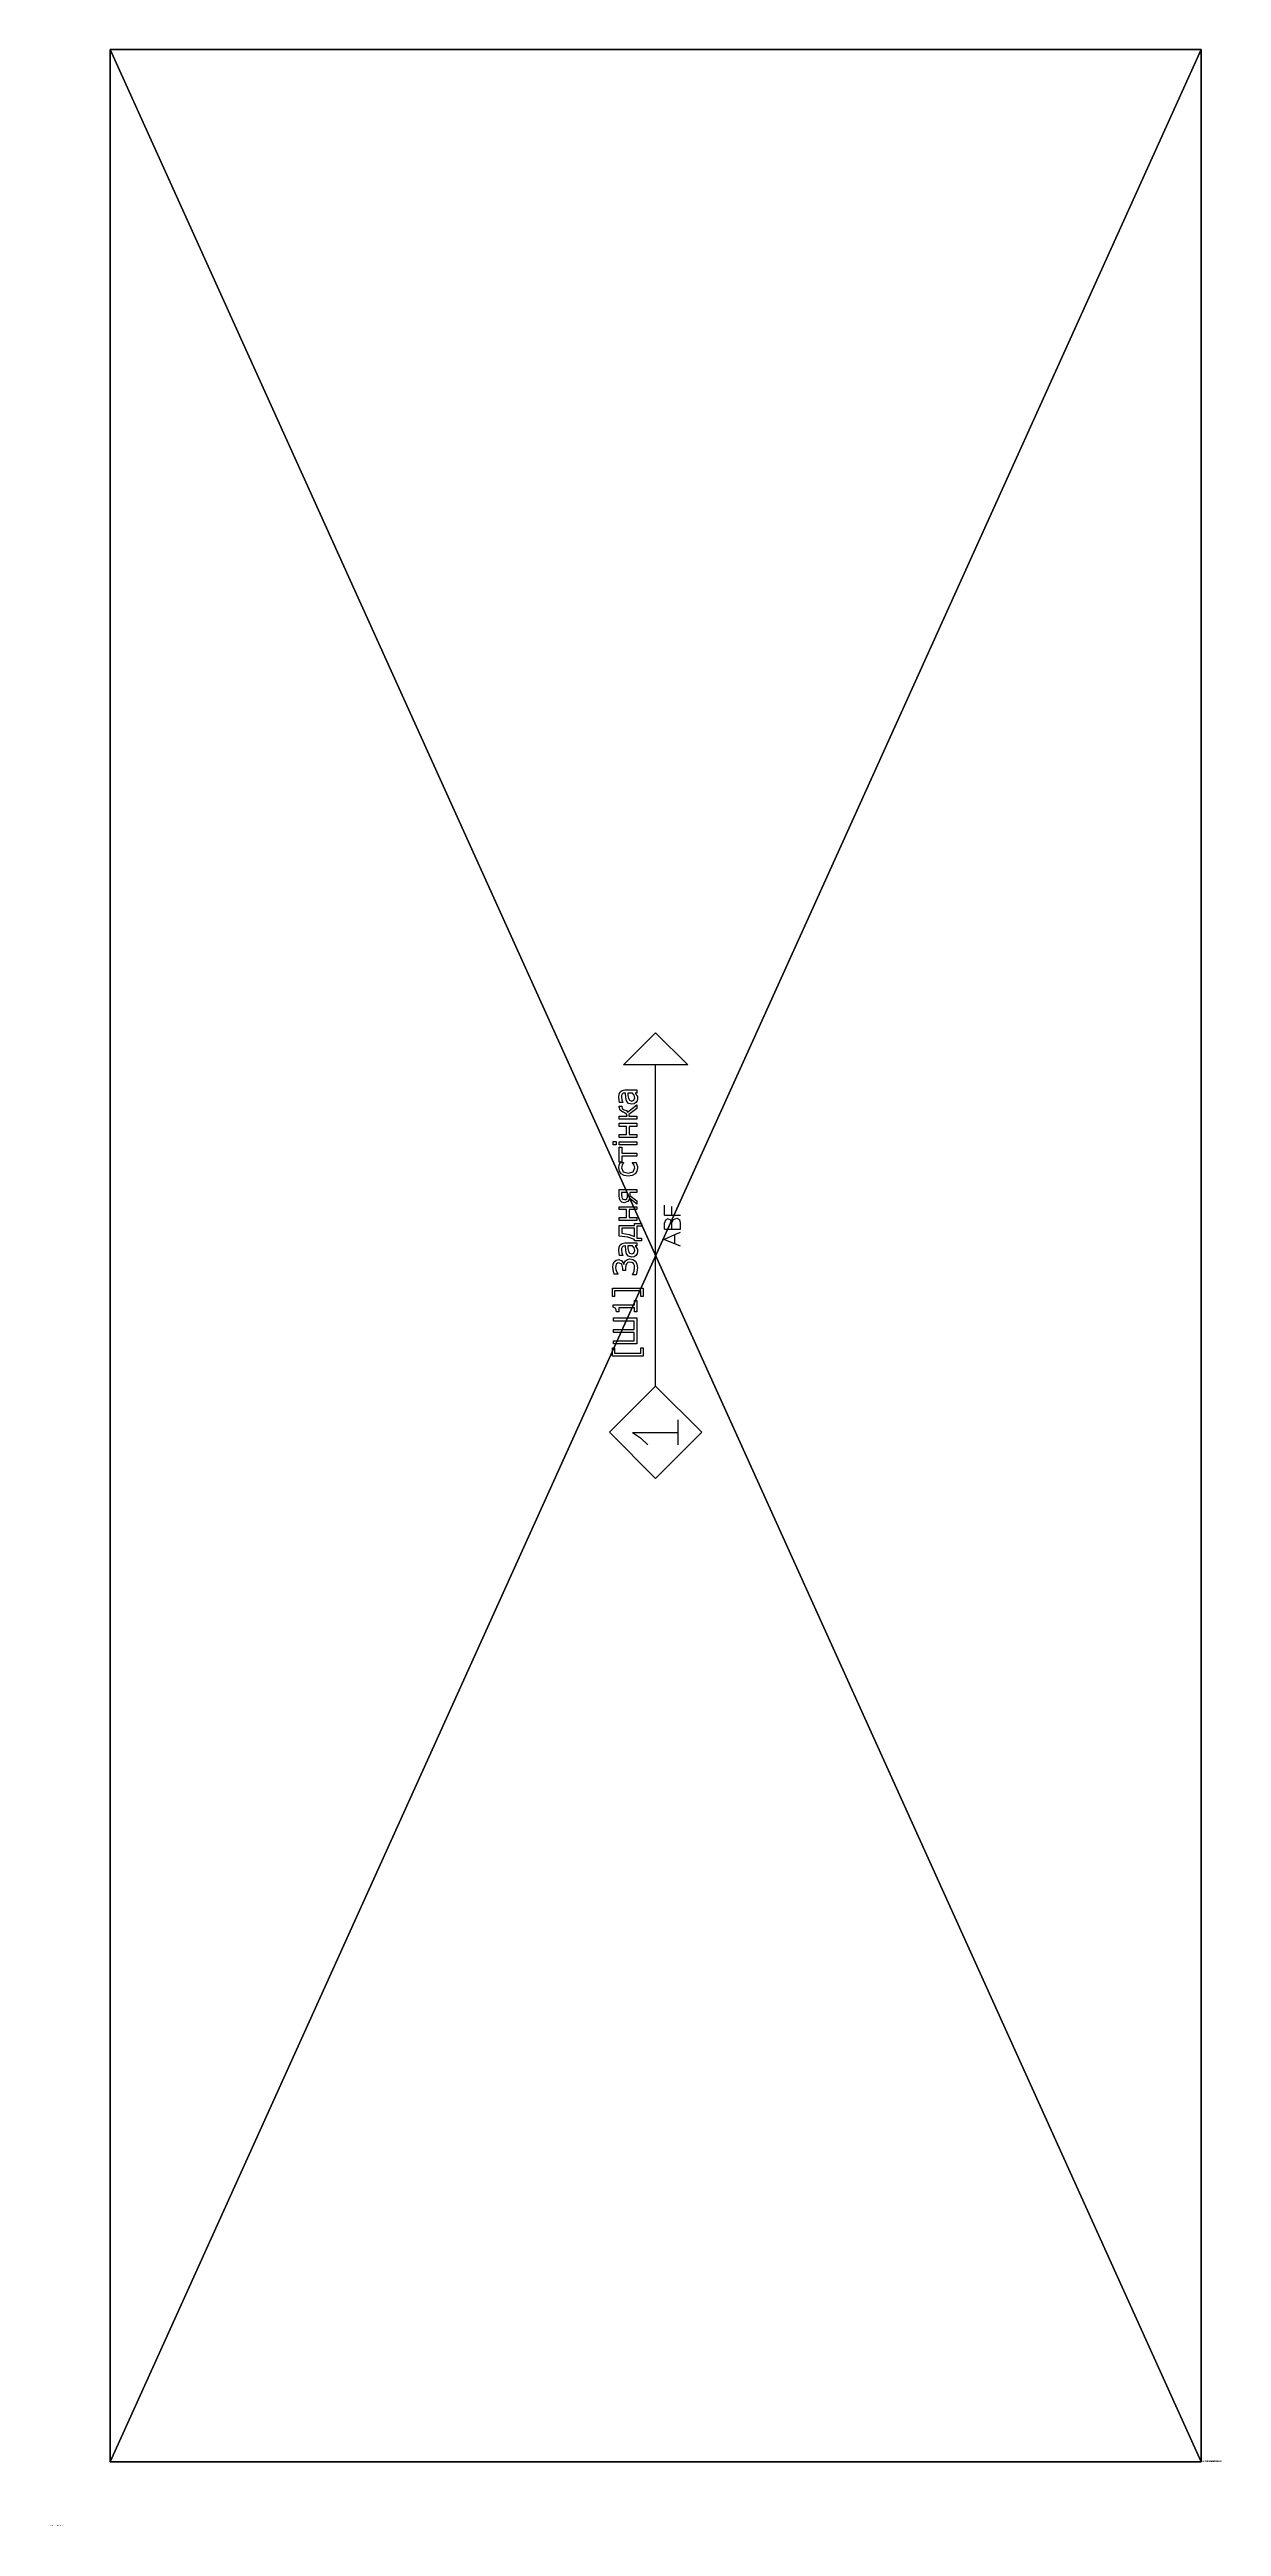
# Model space of a CAD drawing. Header units: millimetres. Extents: x -47087 to 18, y -2225 to 2097.
# Drawn here: x -1001 to 18, y -56 to 2096 of the extents above; entities that cross this region are included whole.
import ezdxf

# ---------------------------------------------------------------- set-up
doc = ezdxf.new("R2010")
doc.units = ezdxf.units.MM
doc.header["$LTSCALE"] = 25.4
doc.layers.get('0').update_dxf_attribs({"true_color": 0xffffff})
doc.layers.add('ABF_cuttingLines', color=22, linetype='Continuous', true_color=0xcc4400)
doc.layers.add('ABF_Label', color=190, linetype='Continuous', true_color=0x9900ff)

# ---------------------------------------------------------------- blocks, each defined once
blk = doc.blocks.new('Group267#1')
at = {"layer": 'ABF_Label', "color": 0}
for p, q in [((-55.5, 6.9), (-55.5, 23.9)), ((-55.5, 23.9), (-50.9, 23.9)), ((-50.9, 22.7), (-53.9, 22.7)), ((-53.9, 22.7), (-53.9, 8.1)), ((-50.9, 23.9), (-50.9, 22.7)), ((-48.7, 10.3), (-48.7, 23.3)), ((-48.7, 23.3), (-47, 23.3)), ((-47, 23.3), (-47, 11.8)), ((-42.4, 11.8), (-42.4, 23.3)), ((-42.4, 23.3), (-40.7, 23.3)), ((-40.7, 23.3), (-40.7, 11.8)), ((-36.2, 11.8), (-36.2, 23.3)), ((-36.2, 23.3), (-34.4, 23.3)), ((-34.4, 23.3), (-34.4, 10.3)), ((-31.1, 21.6), (-29.2, 21.9)), ((-31.1, 20.4), (-31.1, 21.6)), ((-28.8, 20.4), (-31.1, 20.4)), ((-29.2, 21.9), (-28.4, 23.4)), ((-28.8, 11.6), (-28.8, 20.4)), ((-28.4, 23.4), (-27.1, 23.4)), ((-27.1, 23.4), (-27.1, 11.6)), ((-22.5, 22.7), (-22.5, 23.9)), ((-22.5, 23.9), (-17.9, 23.9)), ((-19.4, 22.7), (-22.5, 22.7)), ((-19.4, 8.1), (-19.4, 22.7)), ((-17.9, 23.9), (-17.9, 6.9)), ((-10.2, 22.8), (-8.5, 23.3)), ((-10.2, 20.9), (-10.2, 22.8)), ((-10, 20.9), (-10.2, 20.9)), ((-9.5, 21.2), (-10, 20.9)), ((-8.7, 21.6), (-9.5, 21.2)), ((-7.7, 21.9), (-8.7, 21.6)), ((-8.5, 23.3), (-6.5, 23.6)), ((-8.2, 16.6), (-8.2, 18.1)), ((-8.2, 18.1), (-7, 18.1)), ((-6.8, 16.6), (-8.2, 16.6)), ((-6.6, 22.1), (-7.7, 21.9)), ((-7, 18.1), (-4.8, 18.6)), ((-5.5, 16.5), (-6.8, 16.6)), ((-5.6, 22), (-6.6, 22.1)), ((-6.5, 23.6), (-4.8, 23.4)), ((-4.7, 21.7), (-5.6, 22)), ((-4.5, 16.1), (-5.5, 16.5)), ((-4.8, 23.4), (-3.4, 22.8)), ((-4.8, 18.6), (-3.9, 20.3)), ((-4.1, 21.1), (-4.7, 21.7)), ((-2.8, 18.6), (-4.7, 17.6)), ((-4.7, 17.6), (-4.7, 17.4)), ((-4.7, 17.4), (-3.7, 17.1)), ((-3.8, 15.4), (-4.5, 16.1)), ((-3.9, 20.3), (-4.1, 21.1)), ((-3.6, 14.3), (-3.8, 15.4)), ((-3.8, 13.1), (-3.6, 14.3)), ((-3.7, 17.1), (-2.8, 16.6)), ((-3.4, 22.8), (-2.5, 21.8)), ((-2.1, 20.4), (-2.8, 18.6)), ((-2.8, 16.6), (-2.1, 15.6)), ((-2.5, 21.8), (-2.1, 20.4)), ((-2.1, 15.6), (-1.8, 14.2)), ((-1.8, 14.2), (-2.1, 12.6)), ((-0.8, 13.1), (-0.4, 14.9)), ((-0.4, 14.9), (1, 16)), ((0, 19.9), (1.3, 20.2)), ((0, 18.2), (0, 19.9)), ((0.1, 18.2), (0, 18.2)), ((1.6, 18.7), (0.1, 18.2)), ((1.3, 14.4), (0.9, 13.2)), ((1, 16), (2.9, 16.5)), ((1.3, 20.2), (3, 20.3)), ((2.4, 15), (1.3, 14.4)), ((3, 18.9), (1.6, 18.7)), ((3.9, 15.3), (2.4, 15)), ((2.9, 16.5), (5.4, 16.7)), ((3, 20.3), (4.7, 20.2)), ((3.9, 18.8), (3, 18.9)), ((4.7, 18.5), (3.9, 18.8)), ((5.4, 15.4), (3.9, 15.3)), ((4.7, 20.2), (5.9, 19.6)), ((5.2, 18), (4.7, 18.5)), ((5.4, 17), (5.2, 18)), ((5.4, 16.7), (5.4, 17)), ((5.4, 12.7), (5.4, 15.4)), ((5.9, 19.6), (6.7, 18.5)), ((6.7, 18.5), (7, 17)), ((7, 17), (7, 10.3)), ((8.8, 11.7), (10.2, 15.3)), ((10.2, 15.3), (10.7, 20.1)), ((11.7, 14.7), (10.5, 11.7)), ((10.7, 20.1), (16.7, 20.1)), ((12.3, 18.7), (11.7, 14.7)), ((15.1, 18.7), (12.3, 18.7)), ((15.1, 11.7), (15.1, 18.7)), ((16.7, 20.1), (16.7, 11.7)), ((19.3, 10.3), (19.3, 20.1)), ((19.3, 20.1), (21, 20.1)), ((21, 20.1), (21, 16.1)), ((21, 16.1), (25.4, 16.1)), ((25.4, 14.7), (21, 14.7)), ((21, 14.7), (21, 10.3)), ((25.4, 16.1), (25.4, 20.1)), ((25.4, 20.1), (27, 20.1)), ((25.4, 10.3), (25.4, 14.7)), ((27, 20.1), (27, 10.3)), ((28.4, 10.3), (31.6, 14.3)), ((29.2, 17.3), (29.5, 18.6)), ((29.8, 15.4), (29.2, 17.3)), ((29.5, 18.6), (30.4, 19.5)), ((31.6, 14.3), (29.8, 15.4)), ((33.2, 14.2), (30.3, 10.3)), ((30.4, 19.5), (31.5, 19.9)), ((31.1, 17.9), (30.9, 17.2)), ((30.9, 17.2), (31, 16.5)), ((31, 16.5), (31.4, 15.9)), ((31.5, 18.5), (31.1, 17.9)), ((31.4, 15.9), (32.2, 15.6)), ((31.5, 19.9), (33, 20.1)), ((32.2, 18.7), (31.5, 18.5)), ((33.1, 18.8), (32.2, 18.7)), ((32.2, 15.6), (33.1, 15.5)), ((33, 20.1), (36.5, 20.1)), ((34.9, 18.8), (33.1, 18.8)), ((33.1, 15.5), (34.9, 15.5)), ((34.9, 14.2), (33.2, 14.2)), ((34.9, 15.5), (34.9, 18.8)), ((34.9, 10.3), (34.9, 14.2)), ((36.5, 20.1), (36.5, 10.3)), ((43.8, 15.2), (44.2, 17.4)), ((44.2, 12.9), (43.8, 15.2)), ((44.2, 17.4), (45.1, 19)), ((45.1, 19), (46.5, 20)), ((46.3, 17.9), (45.5, 15.2)), ((45.5, 15.2), (46.3, 12.5)), ((48.4, 18.9), (46.3, 17.9)), ((46.5, 20), (48.4, 20.3)), ((48.4, 20.3), (49.9, 20.1)), ((49.2, 18.7), (48.4, 18.9)), ((50.1, 18.4), (49.2, 18.7)), ((49.9, 20.1), (51.3, 19.5)), ((50.7, 18), (50.1, 18.4)), ((51.2, 17.7), (50.7, 18)), ((51.3, 17.7), (51.2, 17.7)), ((51.3, 19.5), (51.3, 17.7)), ((51.6, 18.6), (51.6, 20.1)), ((51.6, 20.1), (59.9, 20.1)), ((54.9, 18.6), (51.6, 18.6)), ((54.9, 10.3), (54.9, 18.6)), ((59.9, 18.6), (56.6, 18.6)), ((56.6, 18.6), (56.6, 10.3)), ((59.9, 20.1), (59.9, 18.6)), ((61.1, 21.7), (61.1, 23.4)), ((61.1, 23.4), (62.9, 23.4)), ((62.9, 21.7), (61.1, 21.7)), ((61.2, 10.3), (61.2, 20.1)), ((61.2, 20.1), (62.8, 20.1)), ((62.8, 20.1), (62.8, 10.3)), ((62.9, 23.4), (62.9, 21.7)), ((65.2, 10.3), (65.2, 20.1)), ((65.2, 20.1), (66.9, 20.1)), ((66.9, 20.1), (66.9, 16.1)), ((66.9, 16.1), (71.3, 16.1)), ((71.3, 14.7), (66.9, 14.7)), ((66.9, 14.7), (66.9, 10.3)), ((71.3, 16.1), (71.3, 20.1)), ((71.3, 20.1), (73, 20.1)), ((71.3, 10.3), (71.3, 14.7)), ((73, 20.1), (73, 10.3)), ((75.3, 10.3), (75.3, 20.1)), ((75.3, 20.1), (77, 20.1)), ((77, 20.1), (77, 15.8)), ((77, 15.8), (78.1, 16.1)), ((77.8, 14.8), (77, 14.8)), ((77, 14.8), (77, 10.3)), ((81.2, 10.3), (77.8, 14.8)), ((78.1, 16.1), (78.8, 17.1)), ((78.8, 17.1), (79.1, 17.6)), ((79.1, 17.6), (79.2, 18.1)), ((79.2, 18.1), (80.3, 19.6)), ((80, 16.1), (79.2, 15.5)), ((79.2, 15.5), (83.2, 10.3)), ((80.5, 17.3), (80, 16.1)), ((80.3, 19.6), (82.1, 20.1)), ((81.1, 18.4), (80.5, 17.3)), ((82.2, 18.7), (81.1, 18.4)), ((82.1, 20.1), (82.5, 20.1)), ((82.5, 18.7), (82.2, 18.7)), ((82.5, 20.1), (82.5, 18.7)), ((83.6, 13.1), (84, 14.9)), ((84, 14.9), (85.4, 16)), ((84.4, 19.9), (85.7, 20.2)), ((84.4, 18.2), (84.4, 19.9)), ((84.5, 18.2), (84.4, 18.2)), ((86, 18.7), (84.5, 18.2)), ((85.7, 14.4), (85.3, 13.2)), ((85.4, 16), (87.3, 16.5)), ((85.7, 20.2), (87.4, 20.3)), ((86.8, 15), (85.7, 14.4)), ((87.4, 18.9), (86, 18.7)), ((88.3, 15.3), (86.8, 15)), ((87.3, 16.5), (89.7, 16.7)), ((87.4, 20.3), (89.1, 20.2)), ((88.3, 18.8), (87.4, 18.9)), ((89.1, 18.5), (88.3, 18.8)), ((89.7, 15.4), (88.3, 15.3)), ((89.1, 20.2), (90.3, 19.6)), ((89.6, 18), (89.1, 18.5)), ((89.7, 17), (89.6, 18)), ((89.7, 16.7), (89.7, 17)), ((89.7, 12.7), (89.7, 15.4)), ((90.3, 19.6), (91.1, 18.5)), ((91.1, 18.5), (91.4, 17)), ((91.4, 17), (91.4, 10.3)), ((-100.5, 8.3), (-104.4, 4.4)), ((-97.6, 12.7), (-100.5, 8.3)), ((-97.6, 12.7), (-97.6, -12.4)), ((-72.1, 0), (105.2, 0)), ((-50.9, 6.9), (-55.5, 6.9)), ((-53.9, 8.1), (-50.9, 8.1)), ((-50.9, 8.1), (-50.9, 6.9)), ((-34.4, 10.3), (-48.7, 10.3)), ((-47, 11.8), (-42.4, 11.8)), ((-40.7, 11.8), (-36.2, 11.8)), ((-31.1, 10.3), (-31.1, 11.6)), ((-31.1, 11.6), (-28.8, 11.6)), ((-24.8, 10.3), (-31.1, 10.3)), ((-27.1, 11.6), (-24.8, 11.6)), ((-24.8, 11.6), (-24.8, 10.3)), ((-22.5, 6.9), (-22.5, 8.1)), ((-22.5, 8.1), (-19.4, 8.1)), ((-17.9, 6.9), (-22.5, 6.9)), ((-10.6, 10.8), (-10.6, 12.7)), ((-10.6, 12.7), (-10.5, 12.7)), ((-9, 10.3), (-10.6, 10.8)), ((-10.5, 12.7), (-8.8, 11.9)), ((-6.7, 10.1), (-9, 10.3)), ((-8.8, 11.9), (-6.7, 11.6)), ((-6.7, 11.6), (-5.5, 11.7)), ((-4.7, 10.4), (-6.7, 10.1)), ((-5.5, 11.7), (-4.4, 12.3)), ((-3.1, 11.2), (-4.7, 10.4)), ((-4.4, 12.3), (-3.8, 13.1)), ((-2.1, 12.6), (-3.1, 11.2)), ((-0.6, 11.9), (-0.8, 13.1)), ((0.1, 10.9), (-0.6, 11.9)), ((1, 10.2), (0.1, 10.9)), ((0.9, 13.2), (1.4, 12)), ((2.2, 10), (1, 10.2)), ((1.4, 12), (2.8, 11.5)), ((3.3, 10.1), (2.2, 10)), ((2.8, 11.5), (4.2, 11.9)), ((4.2, 10.5), (3.3, 10.1)), ((4.2, 11.9), (5.4, 12.7)), ((4.8, 10.9), (4.2, 10.5)), ((5.4, 11.3), (4.8, 10.9)), ((5.4, 10.3), (5.4, 11.3)), ((7, 10.3), (5.4, 10.3)), ((8.2, 7.9), (8.2, 11.7)), ((8.2, 11.7), (8.8, 11.7)), ((9.7, 7.9), (8.2, 7.9)), ((16.2, 10.3), (9.7, 10.3)), ((9.7, 10.3), (9.7, 7.9)), ((10.5, 11.7), (15.1, 11.7)), ((16.2, 7.9), (16.2, 10.3)), ((17.7, 7.9), (16.2, 7.9)), ((16.7, 11.7), (17.7, 11.7)), ((17.7, 11.7), (17.7, 7.9)), ((21, 10.3), (19.3, 10.3)), ((27, 10.3), (25.4, 10.3)), ((30.3, 10.3), (28.4, 10.3)), ((36.5, 10.3), (34.9, 10.3)), ((45.1, 11.3), (44.2, 12.9)), ((46.5, 10.4), (45.1, 11.3)), ((46.3, 12.5), (48.4, 11.5)), ((48.4, 10.1), (46.5, 10.4)), ((48.4, 11.5), (49.9, 11.8)), ((49.2, 10.1), (48.4, 10.1)), ((50, 10.3), (49.2, 10.1)), ((49.9, 11.8), (51.2, 12.7)), ((50.7, 10.6), (50, 10.3)), ((51.3, 10.8), (50.7, 10.6)), ((51.2, 12.7), (51.3, 12.7)), ((51.3, 12.7), (51.3, 10.8)), ((56.6, 10.3), (54.9, 10.3)), ((62.8, 10.3), (61.2, 10.3)), ((66.9, 10.3), (65.2, 10.3)), ((73, 10.3), (71.3, 10.3)), ((77, 10.3), (75.3, 10.3)), ((83.2, 10.3), (81.2, 10.3)), ((83.8, 11.9), (83.6, 13.1)), ((84.5, 10.9), (83.8, 11.9)), ((85.4, 10.2), (84.5, 10.9)), ((85.3, 13.2), (85.8, 12)), ((86.6, 10), (85.4, 10.2)), ((85.8, 12), (87.1, 11.5)), ((87.7, 10.1), (86.6, 10)), ((87.1, 11.5), (88.6, 11.9)), ((88.5, 10.5), (87.7, 10.1)), ((89.2, 10.9), (88.5, 10.5)), ((88.6, 11.9), (89.7, 12.7)), ((89.7, 11.3), (89.2, 10.9)), ((89.7, 10.3), (89.7, 11.3)), ((91.4, 10.3), (89.7, 10.3)), ((-104.4, -12.4), (-97.6, -12.4)), ((-97.6, -12.4), (-90.6, -12.4)), ((5.2, -13.7), (6.5, -10.6)), ((6.5, -10.6), (8.9, -4.6)), ((6.5, -10.6), (11.6, -10.6)), ((8.9, -4.6), (11.6, -10.6)), ((11.6, -10.6), (13, -13.7)), ((14.5, -4.9), (18, -4.9)), ((14.5, -4.9), (14.5, -9)), ((14.5, -9), (14.5, -13.7)), ((14.5, -9), (18, -9)), ((19.5, -5.4), (18, -4.9)), ((18, -9), (19.6, -8.3)), ((18, -9), (20, -9.9)), ((18, -13.7), (19.8, -13.4)), ((20.3, -6.8), (19.5, -5.4)), ((19.6, -8.3), (20.3, -6.8)), ((20.7, -11.6), (19.8, -13.4)), ((20, -9.9), (20.7, -11.6)), ((22.3, -4.8), (22.3, -9)), ((22.3, -4.8), (27.8, -4.8)), ((22.3, -9), (27.1, -9)), ((22.3, -9), (22.3, -13.7)), ((14.5, -13.7), (18, -13.7))]:
    blk.add_line(p, q, dxfattribs=at)
for points in [[(-72.1, 0, 0), (-97.5, -25.4, 0), (-122.9, 0, 0), (-97.5, 25.4, 0), (-72.1, 0, 0)], [(105.2, 17.8, 0), (122.9, 0, 0), (105.2, -17.8, 0), (105.2, 17.8, 0)]]:
    blk.add_polyline3d(points, close=True, dxfattribs=at)
blk = doc.blocks.new('Group291#1')
at = {"layer": 'ABF_cuttingLines', "color": 0}
blk.add_polyline3d([(1000.6, 2152, 0), (52.6, 2152, 0), (52.6, 56, 0), (1000.6, 56, 0), (1000.6, 2152, 0)], close=True, dxfattribs=at)
blk = doc.blocks.new('_____ ______#2')
at = {"layer": 'ABF_cuttingLines', "color": 0}
for p, q in [((1000.6, 2152), (52.6, 2152)), ((52.6, 2152), (52.6, 56)), ((1000.6, 2152, 3), (52.6, 2152, 3)), ((52.6, 2152, 3), (52.6, 56, 3)), ((1000.6, 2152), (52.6, 2152)), ((52.6, 2152), (52.6, 2152, 3)), ((1000.6, 2152, 3), (52.6, 2152, 3)), ((52.6, 2152), (52.6, 56)), ((52.6, 2152, 3), (52.6, 56, 3)), ((52.6, 2152), (52.6, 2152, 3)), ((1000.6, 56), (1000.6, 2152)), ((1000.6, 56, 3), (1000.6, 2152, 3)), ((1000.6, 2152), (1000.6, 2152, 3)), ((1000.6, 56), (1000.6, 2152)), ((1000.6, 2152), (1000.6, 2152, 3)), ((1000.6, 56, 3), (1000.6, 2152, 3)), ((52.6, 56), (1000.6, 56)), ((52.6, 56, 3), (1000.6, 56, 3)), ((52.6, 56), (52.6, 56, 3)), ((52.6, 56), (1000.6, 56)), ((52.6, 56, 3), (1000.6, 56, 3)), ((52.6, 56), (52.6, 56, 3)), ((1000.6, 56), (1000.6, 56, 3)), ((1000.6, 56), (1000.6, 56, 3))]:
    blk.add_line(p, q, dxfattribs=at)
ref = blk.add_blockref('Group291#1', (0, 0, 3), dxfattribs=at)
ref.add_attrib('Skp_GroupInstanceName', '_ABF_cuttingLines', (0, 0), dxfattribs={"layer": '0', "height": 1})
at = {"layer": 'ABF_Label', "color": 0}
ref = blk.add_blockref('Group267#1', (526.6, 1104, 3), dxfattribs=dict(at, xscale=1.574803149606299, yscale=1.574803149606299, rotation=90))
ref.add_attrib('Skp_GroupInstanceName', '_ABF_Label', (0, 0), dxfattribs={"layer": '0', "height": 1})
at = {"color": 0}
mesh = blk.add_polyface(dxfattribs=at)
corners = [(1000.6, 2152), (52.6, 56), (52.6, 2152), (1000.6, 56)]
mesh.append_faces([[corners[k] for k in face] for face in [(0, 1, 2), (1, 0, 3)]], dxfattribs={"vtx0": -1, "color": 0})
at = {"color": 7, "true_color": 0xffffff}
mesh = blk.add_polyface(dxfattribs=at)
corners = [(1000.6, 56, 3), (52.6, 2152, 3), (52.6, 56, 3), (1000.6, 2152, 3)]
mesh.append_faces([[corners[k] for k in face] for face in [(0, 1, 2), (1, 0, 3)]], dxfattribs={"vtx0": -1, "color": 7})
at = {"color": 0}
mesh = blk.add_polyface(dxfattribs=at)
corners = [(52.6, 2152, 3), (1000.6, 2152), (52.6, 2152), (1000.6, 2152, 3)]
mesh.append_faces([[corners[k] for k in face] for face in [(0, 1, 2), (1, 0, 3)]], dxfattribs={"vtx0": -1, "color": 0})
mesh = blk.add_polyface(dxfattribs=at)
corners = [(52.6, 2152, 3), (52.6, 56), (52.6, 56, 3), (52.6, 2152)]
mesh.append_faces([[corners[k] for k in face] for face in [(0, 1, 2), (1, 0, 3)]], dxfattribs={"vtx0": -1, "color": 0})
mesh = blk.add_polyface(dxfattribs=at)
corners = [(1000.6, 2152), (1000.6, 56, 3), (1000.6, 56), (1000.6, 2152, 3)]
mesh.append_faces([[corners[k] for k in face] for face in [(0, 1, 2), (1, 0, 3)]], dxfattribs={"vtx0": -1, "color": 0})
mesh = blk.add_polyface(dxfattribs=at)
corners = [(1000.6, 56, 3), (52.6, 56), (1000.6, 56), (52.6, 56, 3)]
mesh.append_faces([[corners[k] for k in face] for face in [(0, 1, 2), (1, 0, 3)]], dxfattribs={"vtx0": -1, "color": 0})
blk = doc.blocks.new('_152684____0110_280010303_THICKNESS_3')
at = {"color": 0}
ref = blk.add_blockref('_____ ______#2', (-1000.6, -56), dxfattribs=at)
ref.add_attrib('Skp_GroupInstanceName', '__1. [Ш1] Задня стінка', (0, 0), dxfattribs={"height": 1})
blk = doc.blocks.new('_____#31')
blk = doc.blocks.new('_____#40')
blk = doc.blocks.new('_201238___._KRONOSPAN_5981_PD__NEW_2800207018_THICKNESS_18')
at = {"color": 0}
ref = blk.add_blockref('_____#40', (-1712.9, -55.5), dxfattribs=at)
ref.add_attrib('Skp_GroupInstanceName', '__5. [Ш1] __Двері праві', (0, 0), dxfattribs={"height": 1})
ref = blk.add_blockref('_____#31', (-1705.9, -55.5), dxfattribs=at)
ref.add_attrib('Skp_GroupInstanceName', '__6. [Ш1] __Двері ліві', (0, 0), dxfattribs={"height": 1})
blk = doc.blocks.new('_____#20')
blk = doc.blocks.new('___#6')
blk = doc.blocks.new('___#7')
blk = doc.blocks.new('___#13')
blk = doc.blocks.new('___#14')
blk = doc.blocks.new('___#15')
blk = doc.blocks.new('_48501___EGGER_W_1000_ST9___2800207018__THICKNESS_18')
at = {"color": 0}
ref = blk.add_blockref('___#15', (-6604, -72), dxfattribs=at)
ref.add_attrib('Skp_GroupInstanceName', '__4. [Ш1] __Права боковина', (0, 0), dxfattribs={"height": 1})
ref = blk.add_blockref('___#14', (-6534, -72), dxfattribs=at)
ref.add_attrib('Skp_GroupInstanceName', '__3. [Ш1] __Ліва боковина', (0, 0), dxfattribs={"height": 1})
ref = blk.add_blockref('___#13', (-5384, -72), dxfattribs=at)
ref.add_attrib('Skp_GroupInstanceName', '__2. [Ш1] __Центр', (0, 0), dxfattribs={"height": 1})
ref = blk.add_blockref('___#7', (-4774, 1002.6), dxfattribs=at)
ref.add_attrib('Skp_GroupInstanceName', '__9. [Ш1] __Кришка', (0, 0), dxfattribs={"height": 1})
ref = blk.add_blockref('___#6', (-4164, 1002.6), dxfattribs=at)
ref.add_attrib('Skp_GroupInstanceName', '__11. [Ш1] __Дно', (0, 0), dxfattribs={"height": 1})
ref = blk.add_blockref('_____#20', (-4094, 984.6), dxfattribs=at)
ref.add_attrib('Skp_GroupInstanceName', '__10. [Ш1] __Полиця', (0, 0), dxfattribs={"height": 1})
blk = doc.blocks.new('______#2')
blk = doc.blocks.new('THICKNESS_18')
at = {"color": 0}
ref = blk.add_blockref('______#2', (-8794.9, 30), dxfattribs=at)
ref.add_attrib('Skp_GroupInstanceName', '__12. Полиця', (0, 0), dxfattribs={"height": 1})
blk = doc.blocks.new('Group278#1')

msp = doc.modelspace()

# ---------------------------------------------------------------- block references
at = {"color": 0}
ref = msp.add_blockref('_201238___._KRONOSPAN_5981_PD__NEW_2800207018_THICKNESS_18', (0, 0), dxfattribs=at)
ref.add_attrib('Skp_ComponentInstanceName', 'ABF_Flatten', (0, 0), dxfattribs={"height": 0.2})
ref = msp.add_blockref('_152684____0110_280010303_THICKNESS_3', (0, 0), dxfattribs=at)
ref.add_attrib('Skp_ComponentInstanceName', 'ABF_Flatten', (0, 0), dxfattribs={"height": 0.2})
ref = msp.add_blockref('_48501___EGGER_W_1000_ST9___2800207018__THICKNESS_18', (0, 0), dxfattribs=at)
ref.add_attrib('Skp_ComponentInstanceName', 'ABF_Flatten', (0, 0), dxfattribs={"height": 0.2})
ref = msp.add_blockref('THICKNESS_18', (0, 0), dxfattribs=at)
ref.add_attrib('Skp_ComponentInstanceName', 'ABF_Flatten', (0, 0), dxfattribs={"height": 0.2})
ref = msp.add_blockref('Group278#1', (0, 0), dxfattribs=at)
ref.add_attrib('Skp_GroupInstanceName', 'ABF_Flatten', (0, 0), dxfattribs={"height": 1})

doc.saveas('drawing.dxf')
